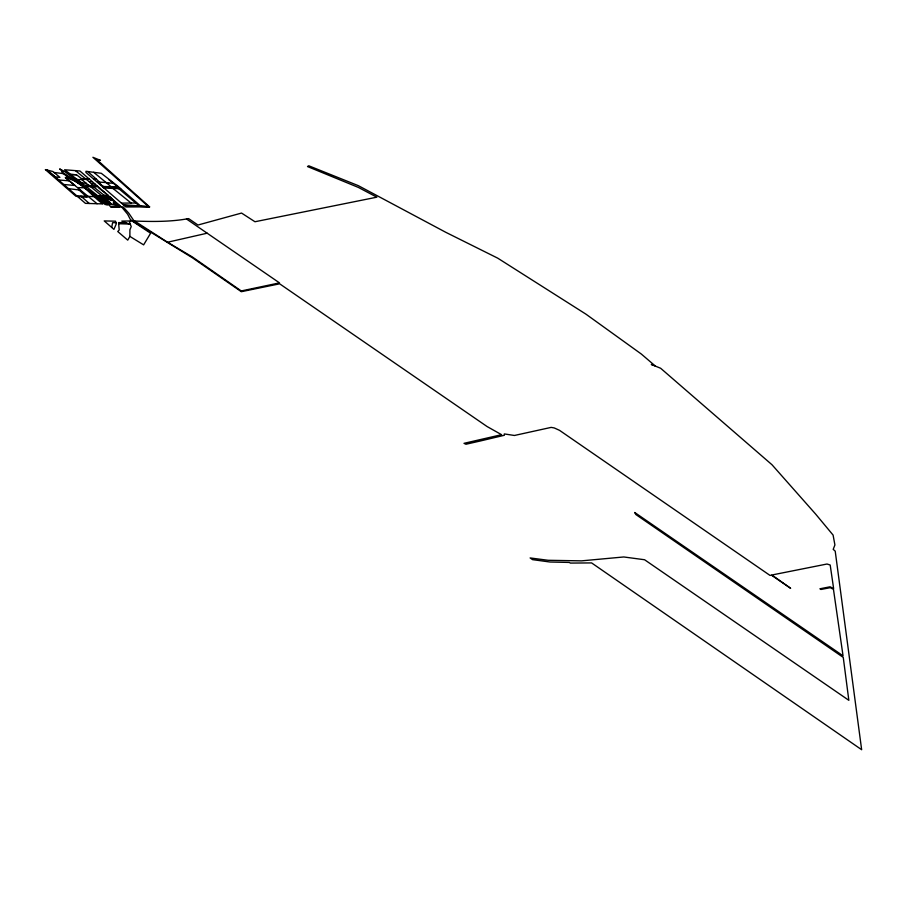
<?xml version="1.0" encoding="UTF-8"?>
<svg xmlns="http://www.w3.org/2000/svg" width="907" height="907" viewBox="0 0 907 907"><rect width="100%" height="100%" fill="white"/><g stroke="black" fill="none" stroke-linecap="round" stroke-linejoin="round"><path stroke-width="1.36" d="M129.882 236.421L129.905 229.834L131.22 226.58L129.429 221.909L131.345 220.503L150.607 233.246L143.635 244.867L129.882 236.421L127.74 240.14L117.751 231.534L119.202 229.97L118.568 222.6L125.903 222.68M111.697 227.419L104.226 220.923L115.552 221.195L116.311 223.814L113.908 229.392L111.697 227.419L112.593 222.703L115.971 222.646M123.409 204.789L148.34 206.479L92.899 157.285L100.439 160.335L97.14 159.904L149.598 206.887L125.914 206.966L85.893 172.398L86.006 171.298L101.278 173.294L117.456 185.878L140.551 205.968M76.483 174.768L70.587 174.405L77.367 179.643L86.222 179.348L75.372 170.618L64.612 169.768L70.757 174.416L76.483 174.768L82.378 179.269M167.568 242.237L192.216 256.862L241.273 290.943L279.492 282.882L207.159 233.201L167.568 242.237L133.692 220.435L128.794 213.202L123.205 206.989L121.674 207L127.66 214.267L130.483 219.709L192.522 257.86L241.319 291.703L279.639 283.812L487.082 426.539L501.582 434.691L463.999 443.33L465.96 444.249L480.245 441.006L504.337 435.281L504.292 433.931L514.428 435.473L551.161 427.39L554.256 427.945L559.517 430.337L770.02 575.423L771.415 575.151L790.655 588.326L771.891 575.004L827.014 564.018L830.188 565.004L833.635 588.598L830.064 586.795L819.928 588.79L820.926 589.471L830.29 587.668L833.465 589.346L843.045 655.806L634.73 512.489L635.841 514.518L843.261 657.405L848.839 700.317L644.571 559.744L623.778 556.966L581.546 560.855L548.168 560.288L530.119 557.941L532.545 559.642L549.914 562L569.392 562.442L570.288 563.077L591.602 562.918L861.65 749.715L835.211 551.127L833.204 549.359L834.905 544.96L833.102 535.096L815.676 514.133L772.004 464.758L660.647 368.265L651.305 364.433L655.103 365.85L641.351 354.059L585.967 314.173L497.739 258.166L445.813 232.317L358.31 185.652L308.72 165.777L307.496 166.548L358.39 187.432L376.847 197.182L254.958 221.739L241.557 213.066L197.964 225.027L188.611 218.598C170.131 222.045 151.174 221.682 132.479 220.957M93.682 172.307L106.879 183.169L113.069 183.078L117.74 186.944L102.888 186.468M85.802 187.715L64.669 171.514L59.635 168.906L62.923 171.65L61.744 171.808L109.157 204.404M95.62 196.558L96.641 196.513L104.827 202.136L107.65 204.812L105.087 204.494L92.299 193.815L96.641 196.513M119.758 205.572L108.114 204.29L111.244 207.227L121.345 207.011L108.523 195.719L98.081 195.923L104.702 195.799L93.251 186.593L85.995 186.32L105.802 202.238M121.493 203.134L135.823 202.998L139.19 205.889M130.699 220.979L121.776 221.081L130.415 224.437M110.677 206.694L119.18 207.057M68.671 188.679L80.508 190.13L65.293 177.557L66.052 178.123C80.7 180.538 91.04 195.447 102.774 203.905L85.417 203.361L47.232 170.074L45.35 169.586L75.961 196.286L87.185 197.329L79 189.937L80.508 190.13L97.072 203.724M81.834 178.849L85.712 178.962L89.271 181.661L92.321 181.672L108.25 195.481L104.044 195.356M149.598 206.887L124.112 205.413M94.85 196.672L76.925 195.889M93.795 179.223L96.493 179.291L99.543 182.114L97.48 181.967L108.772 182.76M77.753 187.602L83.512 187.783M119.146 223.746L129.452 224.063M85.712 178.962L89.317 179.076M85.995 186.32L98.251 186.819M103.602 187.159L119.577 187.794L102.956 187.137L103.942 187.987L120.71 188.815M74.363 178.566L76.063 178.645L84.43 185.062L97.468 186.139M89.271 181.661L91.358 183.633L94.816 183.849M77.367 182.579L86.176 183.271M74.964 185.493L69.408 180.878L58.626 179.96L47.232 170.074L52.867 171.502L59.919 177.364L55.146 176.944M75.372 170.618L79.929 171.004L92.321 181.672M63.864 184.506L73.977 185.391M100.484 184.336L103.375 186.468M99.747 188.123L98.874 188.032L108.25 195.481M71.551 178.826L66.132 175.879L68.864 178.123M101.165 197.102L104.282 197.443M108.012 197.851L111.119 198.202M102.491 198.304L105.609 198.656M109.339 199.064L112.445 199.404M103.33 198.814L112.366 199.812M107.117 202.284L109.146 202.499L110.869 204.075M116.153 203.281L114.123 203.055L115.847 204.631M114.633 203.905L117.751 204.256M54.103 172.5L62.526 173.498L67.061 175.981M73.252 179.393L76.165 180.04M94.271 194.495L84.51 187.828M186.468 218.961L207.159 233.201M77.367 179.643L81.641 182.908M111.788 187.488L131.141 203.055M96.947 196.717L107.094 204.744M108.795 179.609L113.069 183.078M81.551 179.495L88.807 185.413M90.383 186.468L101.867 195.867M66.052 178.123L69.408 180.878M118.828 188.724L135.823 202.998M106.879 183.169L110.881 186.536M98.16 182.012L100.949 184.382M80.938 196.173L89.305 203.485M87.775 171.536L96.493 179.291M106.924 199.869L102.956 196.229L99.838 195.889L103.817 199.517L107.241 199.903L109.894 202.318L106.47 201.944L107.797 203.157L110.903 203.497L109.577 202.284M91.358 183.633L93.659 185.754M109.792 196.989L106.686 196.638L110.665 200.277L113.772 200.617L109.792 196.989M110.189 197.828L101.142 196.83L108.84 203.86L117.887 204.857L110.189 197.828M116.425 203.043L113.318 202.692L115.96 205.118L119.078 205.458L116.425 203.043"/></g></svg>
